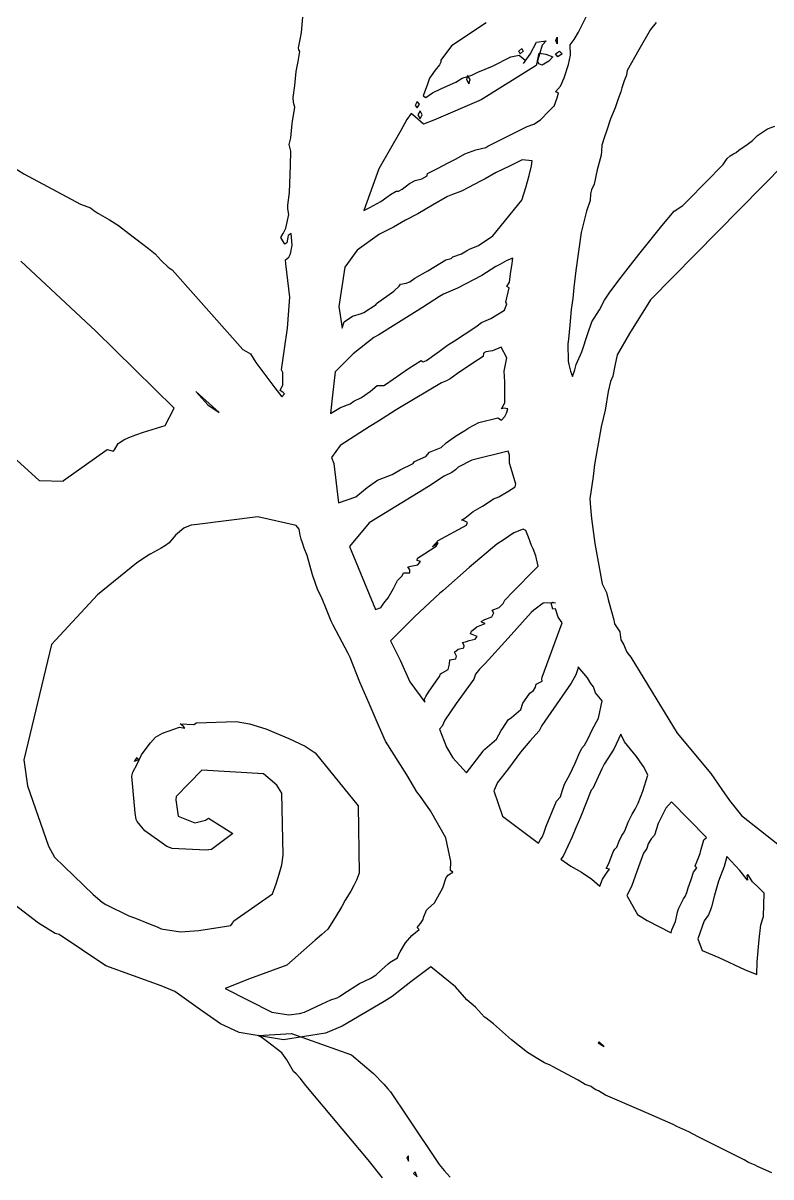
# Model space of a CAD drawing. Extents: x 0 to 208, y 1 to 205.
# Drawn here: x 196.287 to 199.153, y 197.807 to 202.226 of the extents above; entities that cross this region are included whole.
import ezdxf

# ---------------------------------------------------------------- set-up
doc = ezdxf.new("R2010")
doc.units = 0

msp = doc.modelspace()

# ---------------------------------------------------------------- linework, layer by layer
at = {"layer": 'test'}
for p, q in [((197.354499, 202.190089), (197.366211, 202.329696)), ((198.416186, 202.190983), (198.452974, 202.265064)), ((198.713152, 202.228484), (198.691844, 202.201616)), ((197.350012, 202.168922), (197.354499, 202.190089)), ((198.062486, 202.226235), (197.929116, 202.138383)), ((198.399591, 202.162645), (198.416186, 202.190983)), ((198.691844, 202.201616), (198.647013, 202.122871)), ((197.342956, 202.130743), (197.350012, 202.168922)), ((198.230651, 202.106717), (198.254753, 202.152163)), ((198.277136, 202.141749), (198.253627, 202.062992)), ((198.254753, 202.152163), (198.29136, 202.158485)), ((198.29136, 202.158485), (198.277136, 202.141749)), ((198.328853, 202.159174), (198.334074, 202.1721)), ((198.334074, 202.146248), (198.328853, 202.159174)), ((198.328853, 202.159174), (198.328853, 202.159174)), ((198.334074, 202.1721), (198.334074, 202.146248)), ((198.384069, 202.142128), (198.399591, 202.162645)), ((198.384634, 202.10346), (198.384069, 202.142128)), ((197.34115, 202.078369), (197.347669, 202.116604)), ((197.34465, 202.122898), (197.342956, 202.130743)), ((197.347669, 202.116604), (197.34465, 202.122898)), ((197.929116, 202.138383), (197.887754, 202.08425)), ((198.085978, 202.060478), (198.157014, 202.096343)), ((198.157014, 202.096343), (198.18812, 202.102918)), ((198.187609, 202.117808), (198.198559, 202.128166)), ((198.192181, 202.107479), (198.187609, 202.117808)), ((198.187609, 202.117808), (198.187609, 202.117808)), ((198.18812, 202.102918), (198.210895, 202.083755)), ((198.203131, 202.117808), (198.192181, 202.107479)), ((198.198559, 202.128166), (198.203131, 202.117808)), ((198.205025, 202.071507), (198.230651, 202.106717)), ((198.258255, 202.080789), (198.265339, 202.110925)), ((198.265339, 202.110925), (198.274398, 202.10895)), ((198.274398, 202.10895), (198.290372, 202.10641)), ((198.290372, 202.10641), (198.316901, 202.096052)), ((198.316901, 202.096052), (198.302028, 202.079965)), ((198.327219, 202.107479), (198.343334, 202.117808)), ((198.336955, 202.09715), (198.327219, 202.107479)), ((198.327219, 202.107479), (198.327219, 202.107479)), ((198.35307, 202.107479), (198.336955, 202.09715)), ((198.343334, 202.117808), (198.35307, 202.107479)), ((198.378058, 202.066896), (198.384634, 202.10346)), ((198.647013, 202.122871), (198.602371, 202.04388)), ((197.334377, 202.040241), (197.34115, 202.078369)), ((197.882589, 202.066187), (197.867067, 202.045275)), ((197.887754, 202.076319), (197.882589, 202.066187)), ((197.887754, 202.08425), (197.887754, 202.076319)), ((198.030414, 202.03838), (198.085978, 202.060478)), ((198.253627, 202.062992), (198.042821, 201.931855)), ((198.210895, 202.083755), (198.205025, 202.071507)), ((198.26342, 202.070206), (198.258255, 202.080789)), ((198.276712, 202.064138), (198.26342, 202.070206)), ((198.27674, 202.064161), (198.276712, 202.064138)), ((198.282554, 202.06814), (198.27674, 202.064161)), ((198.302028, 202.079965), (198.282554, 202.06814)), ((198.360729, 202.016649), (198.378058, 202.066896)), ((197.328732, 201.987078), (197.334377, 202.040241)), ((197.844376, 202.014399), (197.836615, 201.991257)), ((197.851545, 202.024362), (197.844376, 202.014399)), ((197.867067, 202.045275), (197.851545, 202.024362)), ((197.945584, 201.999998), (197.970448, 202.01425)), ((197.970448, 202.01425), (198.006962, 202.026752)), ((197.99004, 202.024727), (197.985976, 202.009204)), ((197.985976, 202.009204), (197.995995, 201.993682)), ((198.000059, 202.009204), (197.99004, 202.024727)), ((197.995995, 201.993682), (198.000059, 202.009204)), ((198.000059, 202.009204), (198.000059, 202.009204)), ((198.006962, 202.026752), (198.030414, 202.03838)), ((198.346618, 201.9848), (198.360729, 202.016649)), ((198.599549, 202.026946), (198.591139, 202.00434)), ((198.602371, 202.04388), (198.599549, 202.026946)), ((197.322157, 201.94043), (197.328732, 201.987078)), ((197.836615, 201.991257), (197.82067, 201.947307)), ((197.856766, 201.958455), (197.891206, 201.975698)), ((197.891206, 201.975698), (197.945584, 201.999998)), ((198.327343, 201.961884), (198.346618, 201.9848)), ((198.582023, 201.977303), (198.577536, 201.962543)), ((198.591139, 202.00434), (198.582023, 201.977303)), ((197.324132, 201.921267), (197.322157, 201.94043)), ((197.329127, 201.903177), (197.324132, 201.921267)), ((197.798121, 201.925413), (197.789513, 201.910342)), ((197.806728, 201.915676), (197.798121, 201.925413)), ((197.82067, 201.947307), (197.830181, 201.941126)), ((197.830181, 201.941126), (197.856766, 201.958455)), ((198.042821, 201.931855), (197.861903, 201.853663)), ((198.322121, 201.90746), (198.333523, 201.939758)), ((198.338744, 201.958074), (198.327343, 201.961884)), ((198.333523, 201.939758), (198.338744, 201.958074)), ((198.567376, 201.935506), (198.556313, 201.901631)), ((198.577536, 201.962543), (198.567376, 201.935506)), ((197.318798, 201.84113), (197.329127, 201.903177)), ((197.773937, 201.879825), (197.758415, 201.85688)), ((197.789459, 201.866673), (197.773937, 201.879825)), ((197.789513, 201.910342), (197.798121, 201.900605)), ((197.798121, 201.900605), (197.806728, 201.915676)), ((197.80845, 201.89029), (197.799842, 201.874768)), ((197.799842, 201.874768), (197.80845, 201.859246)), ((197.806728, 201.915676), (197.806728, 201.915676)), ((197.817058, 201.874768), (197.80845, 201.89029)), ((197.80845, 201.859246), (197.817058, 201.874768)), ((197.817058, 201.874768), (197.817058, 201.874768)), ((198.27039, 201.855145), (198.302338, 201.888692)), ((198.302338, 201.888692), (198.320428, 201.905767)), ((198.320428, 201.905767), (198.322121, 201.90746)), ((198.556313, 201.901631), (198.538984, 201.859281)), ((197.313803, 201.786831), (197.318798, 201.84113)), ((197.758415, 201.85688), (197.73516, 201.814341)), ((197.822454, 201.839185), (197.789459, 201.866673)), ((197.861903, 201.853663), (197.822454, 201.839185)), ((198.218687, 201.82997), (198.244539, 201.838606)), ((198.244539, 201.838606), (198.27039, 201.855145)), ((198.538984, 201.859281), (198.522559, 201.811515)), ((199.139524, 201.821336), (199.167825, 201.83127)), ((197.307142, 201.760979), (197.313803, 201.786831)), ((197.73516, 201.814341), (197.650036, 201.667907)), ((198.06874, 201.754747), (198.218687, 201.82997)), ((198.514939, 201.790405), (198.50461, 201.758294)), ((198.522559, 201.811515), (198.514939, 201.790405)), ((199.082222, 201.776181), (199.101667, 201.795259)), ((199.101667, 201.795259), (199.139524, 201.821336)), ((197.313351, 201.735128), (197.307142, 201.760979)), ((198.022868, 201.739846), (198.060245, 201.749582)), ((198.060245, 201.749582), (198.06874, 201.754747)), ((198.50461, 201.758294), (198.503763, 201.735038)), ((199.030149, 201.738786), (199.062551, 201.761195)), ((199.062551, 201.761195), (199.082222, 201.776181)), ((197.31194, 201.680837), (197.313351, 201.735128)), ((197.916862, 201.691049), (197.946586, 201.70612)), ((197.946586, 201.70612), (197.97966, 201.72486)), ((197.97966, 201.72486), (198.022868, 201.739846)), ((198.19983, 201.701888), (198.151505, 201.678125)), ((198.238161, 201.698502), (198.19983, 201.701888)), ((198.235339, 201.679), (198.238161, 201.698502)), ((198.502916, 201.719573), (198.487027, 201.663137)), ((198.503763, 201.735038), (198.502916, 201.719573)), ((198.970487, 201.684628), (198.986094, 201.706923)), ((198.986094, 201.706923), (198.996536, 201.716942)), ((198.996536, 201.716942), (199.009462, 201.725296)), ((199.009462, 201.725296), (199.019791, 201.729868)), ((199.019791, 201.729868), (199.030149, 201.738786)), ((196.241798, 201.679375), (196.290245, 201.648675)), ((197.308384, 201.577422), (197.31194, 201.680837)), ((197.650036, 201.667907), (197.592968, 201.507532)), ((197.836951, 201.649873), (197.874995, 201.668726)), ((197.874995, 201.668726), (197.916862, 201.691049)), ((198.151505, 201.678125), (198.097211, 201.651653)), ((198.22611, 201.641755), (198.235339, 201.679)), ((198.487027, 201.663137), (198.475484, 201.608806)), ((199.206225, 201.687734), (198.691636, 201.165558)), ((198.834857, 201.546802), (198.970487, 201.684628)), ((196.290245, 201.648675), (196.506941, 201.532058)), ((197.740572, 201.589562), (197.767863, 201.611124)), ((197.767863, 201.611124), (197.78951, 201.622667)), ((197.78951, 201.622667), (197.815954, 201.629158)), ((197.815954, 201.629158), (197.836105, 201.64056)), ((197.836105, 201.64056), (197.836951, 201.649873)), ((198.042767, 201.621427), (197.967595, 201.582647)), ((198.058431, 201.629696), (198.042767, 201.621427)), ((198.097211, 201.651653), (198.058431, 201.629696)), ((198.213777, 201.595894), (198.22611, 201.641755)), ((197.302232, 201.528301), (197.308384, 201.577422)), ((197.680713, 201.559675), (197.695812, 201.569722)), ((197.695812, 201.569722), (197.717261, 201.582648)), ((197.717261, 201.582648), (197.726179, 201.581801)), ((197.726179, 201.581801), (197.740572, 201.589562)), ((197.933587, 201.569721), (197.913606, 201.56196)), ((197.967595, 201.582647), (197.933587, 201.569721)), ((198.198848, 201.54749), (198.213777, 201.595894)), ((198.461627, 201.572146), (198.46078, 201.546802)), ((198.46555, 201.587668), (198.461627, 201.572146)), ((198.475484, 201.608806), (198.46555, 201.587668)), ((196.506941, 201.532058), (196.545721, 201.517975)), ((197.302232, 201.514416), (197.302232, 201.528301)), ((197.616592, 201.518894), (197.658051, 201.542459)), ((197.658051, 201.542459), (197.680713, 201.559675)), ((197.856763, 201.52835), (197.799924, 201.495598)), ((197.913606, 201.56196), (197.856763, 201.52835)), ((198.087297, 201.410731), (198.198848, 201.54749)), ((198.46078, 201.546802), (198.446669, 201.505002)), ((198.781977, 201.504864), (198.815215, 201.527554)), ((198.815215, 201.527554), (198.834857, 201.546802)), ((196.545721, 201.517975), (196.558647, 201.507561)), ((196.558647, 201.507561), (196.573379, 201.497232)), ((196.573379, 201.497232), (196.618478, 201.471662)), ((197.294555, 201.439793), (197.306098, 201.492882)), ((197.306098, 201.492882), (197.302232, 201.514416)), ((197.592968, 201.507532), (197.603466, 201.512697)), ((197.603466, 201.512697), (197.603497, 201.512854)), ((197.603497, 201.512854), (197.616592, 201.518894)), ((197.799924, 201.495598), (197.753352, 201.470932)), ((198.446669, 201.505002), (198.426519, 201.424357)), ((198.735442, 201.449012), (198.781977, 201.504864)), ((196.618478, 201.471662), (196.653589, 201.450834)), ((196.653589, 201.450834), (196.693244, 201.419522)), ((197.283548, 201.419332), (197.294555, 201.439793)), ((197.688415, 201.435287), (197.652951, 201.417197)), ((197.706816, 201.444234), (197.688415, 201.435287)), ((197.753352, 201.470932), (197.706816, 201.444234)), ((198.688906, 201.39189), (198.735442, 201.449012)), ((196.693244, 201.419522), (196.741574, 201.383482)), ((197.275392, 201.404713), (197.283548, 201.419332)), ((197.290802, 201.378749), (197.275392, 201.404713)), ((197.302711, 201.411893), (197.298393, 201.383575)), ((197.314254, 201.419739), (197.302711, 201.411893)), ((197.318544, 201.375788), (197.314254, 201.419739)), ((197.652951, 201.417197), (197.568197, 201.35613)), ((198.032777, 201.374037), (198.087297, 201.410731)), ((198.426519, 201.424357), (198.415286, 201.350929)), ((198.647538, 201.3396), (198.688906, 201.39189)), ((196.741574, 201.383482), (196.767877, 201.362795)), ((196.767877, 201.362795), (196.794068, 201.342108)), ((197.298393, 201.383575), (197.290802, 201.378749)), ((197.312702, 201.342178), (197.318544, 201.375788)), ((197.568197, 201.35613), (197.520823, 201.291414)), ((197.967894, 201.342372), (197.985985, 201.353519)), ((197.985985, 201.353519), (197.998685, 201.360011)), ((197.998685, 201.360011), (198.032777, 201.374037)), ((198.415286, 201.350929), (198.406199, 201.278539)), ((196.565361, 201.04768), (196.278344, 201.31392)), ((196.794068, 201.342108), (196.817182, 201.316257)), ((196.817182, 201.316257), (196.842779, 201.290405)), ((197.293511, 201.319685), (197.306154, 201.329253)), ((197.29464, 201.304163), (197.293511, 201.319685)), ((197.309372, 201.176537), (197.29464, 201.304163)), ((197.306154, 201.329253), (197.312702, 201.342178)), ((197.838018, 201.276399), (197.907558, 201.318439)), ((197.907558, 201.318439), (197.927878, 201.324479)), ((197.927878, 201.324479), (197.934284, 201.330151)), ((197.934284, 201.330151), (197.967894, 201.342372)), ((198.114022, 201.300862), (198.099628, 201.293101)), ((198.141059, 201.316271), (198.114022, 201.300862)), ((198.163524, 201.325697), (198.141059, 201.316271)), ((198.155621, 201.265454), (198.161266, 201.305265)), ((198.161266, 201.305265), (198.163524, 201.325697)), ((198.606175, 201.286754), (198.647538, 201.3396)), ((196.842779, 201.290405), (196.858555, 201.280669)), ((196.858555, 201.280669), (196.949044, 201.179123)), ((197.520823, 201.291414), (197.497173, 201.140566)), ((197.789242, 201.248855), (197.838018, 201.276399)), ((198.04534, 201.25961), (197.952633, 201.210489)), ((198.099628, 201.293101), (198.04534, 201.25961)), ((198.151614, 201.233685), (198.155621, 201.265454)), ((198.406199, 201.278539), (198.398494, 201.212795)), ((198.569983, 201.241802), (198.606175, 201.286754)), ((197.707539, 201.199325), (197.729185, 201.218375)), ((197.729185, 201.218375), (197.733419, 201.225966)), ((197.733419, 201.225966), (197.754952, 201.229805)), ((197.754952, 201.229805), (197.768837, 201.234885)), ((197.768837, 201.234885), (197.789242, 201.248855)), ((198.137136, 201.156697), (198.150598, 201.212377)), ((198.141228, 201.216921), (198.151614, 201.233685)), ((198.150598, 201.212377), (198.141228, 201.216921)), ((198.398494, 201.212795), (198.394515, 201.17143)), ((198.533786, 201.191637), (198.569983, 201.241802)), ((196.949044, 201.179123), (197.129364, 200.975215)), ((197.30099, 201.05683), (197.309372, 201.176537)), ((197.641307, 201.152371), (197.707539, 201.199325)), ((197.882622, 201.178739), (197.817988, 201.135988)), ((197.898342, 201.187093), (197.882622, 201.178739)), ((197.952633, 201.210489), (197.898342, 201.187093)), ((198.394515, 201.17143), (198.387177, 201.128758)), ((198.515582, 201.163979), (198.522581, 201.176623)), ((198.522581, 201.176623), (198.533786, 201.191637)), ((197.497173, 201.140566), (197.510466, 201.057939)), ((197.592903, 201.116947), (197.639896, 201.147969)), ((197.639896, 201.147969), (197.641307, 201.152371)), ((197.817988, 201.135988), (197.705432, 201.06679)), ((198.079565, 201.094033), (198.132197, 201.126923)), ((198.132197, 201.126923), (198.140664, 201.150799)), ((198.140664, 201.150799), (198.137136, 201.156697)), ((198.387177, 201.128758), (198.382266, 201.069057)), ((198.466707, 201.081288), (198.49656, 201.128117)), ((198.49656, 201.128117), (198.515582, 201.163979)), ((198.691636, 201.165558), (198.611076, 201.036292)), ((197.514787, 201.074303), (197.517327, 201.081359)), ((197.517327, 201.081359), (197.550338, 201.103005)), ((197.550338, 201.103005), (197.583787, 201.113363)), ((197.583787, 201.113363), (197.592903, 201.116947)), ((198.0444, 201.07851), (198.079565, 201.094033)), ((198.45127, 201.037005), (198.466707, 201.081288)), ((196.866641, 200.750941), (196.565361, 201.04768)), ((197.289645, 200.977644), (197.30099, 201.05683)), ((197.510466, 201.057939), (197.514868, 201.074308)), ((197.514868, 201.074308), (197.514787, 201.074303)), ((197.705432, 201.06679), (197.650706, 201.031981)), ((197.940128, 201.008977), (198.022048, 201.062988)), ((198.022048, 201.062988), (198.0444, 201.07851)), ((198.382266, 201.069057), (198.37713, 201.015358)), ((198.428974, 200.9672), (198.45127, 201.037005)), ((198.611076, 201.036292), (198.564281, 200.954698)), ((197.631402, 201.021821), (197.552346, 200.959582)), ((197.650706, 201.031981), (197.631402, 201.021821)), ((197.88267, 200.969832), (197.91422, 200.992326)), ((197.91422, 200.992326), (197.940128, 201.008977)), ((198.37713, 201.015358), (198.375437, 200.997691)), ((198.375437, 200.997691), (198.376001, 200.931005)), ((197.129364, 200.975215), (197.141217, 200.969824)), ((197.141217, 200.969824), (197.158461, 200.959128)), ((197.158461, 200.959128), (197.179233, 200.925518)), ((197.278186, 200.898283), (197.289645, 200.977644)), ((197.552346, 200.959582), (197.48343, 200.889586)), ((197.832985, 200.933722), (197.874429, 200.963454)), ((197.874429, 200.963454), (197.88267, 200.969832)), ((198.05037, 200.949036), (198.01098, 200.923043)), ((198.052346, 200.961143), (198.05037, 200.949036)), ((198.060812, 200.967126), (198.052346, 200.961143)), ((198.086523, 200.970795), (198.060812, 200.967126)), ((198.118806, 200.984906), (198.086523, 200.970795)), ((198.141327, 200.943908), (198.118806, 200.984906)), ((198.406227, 200.918079), (198.428974, 200.9672)), ((198.564281, 200.954698), (198.554714, 200.912472)), ((197.179233, 200.925518), (197.251538, 200.828222)), ((197.676137, 200.841043), (197.7646, 200.902697)), ((197.7646, 200.902697), (197.812721, 200.933722)), ((197.812721, 200.933722), (197.820793, 200.928558)), ((197.820793, 200.928558), (197.832985, 200.933722)), ((198.01098, 200.923043), (197.952495, 200.884322)), ((198.13097, 200.892185), (198.141327, 200.943908)), ((198.376001, 200.931005), (198.378541, 200.918079)), ((198.378541, 200.918079), (198.384835, 200.89251)), ((198.402163, 200.89807), (198.406227, 200.918079)), ((198.554714, 200.912472), (198.547517, 200.872877)), ((197.282279, 200.887164), (197.278186, 200.898283)), ((197.282843, 200.840628), (197.282279, 200.887164)), ((197.48343, 200.889586), (197.473468, 200.801312)), ((197.924056, 200.863805), (197.909409, 200.855987)), ((197.952495, 200.884322), (197.924056, 200.863805)), ((198.13351, 200.851726), (198.13097, 200.892185)), ((198.384835, 200.89251), (198.392906, 200.8725)), ((198.392906, 200.8725), (198.402163, 200.89807)), ((198.547517, 200.872877), (198.53778, 200.853065)), ((197.038869, 200.733836), (196.94998, 200.814785)), ((196.94998, 200.814785), (196.995463, 200.763379)), ((197.251538, 200.828222), (197.278857, 200.794037)), ((197.272514, 200.818728), (197.282843, 200.840628)), ((197.284452, 200.8106), (197.272514, 200.818728)), ((197.583921, 200.791906), (197.619016, 200.816459)), ((197.619016, 200.816459), (197.644839, 200.8374)), ((197.644839, 200.8374), (197.669703, 200.837205)), ((197.669703, 200.837205), (197.676137, 200.841043)), ((197.891318, 200.848057), (197.729546, 200.752567)), ((197.909409, 200.855987), (197.891318, 200.848057)), ((198.132945, 200.783594), (198.13351, 200.845093)), ((198.13351, 200.845093), (198.13351, 200.851726)), ((198.529031, 200.814584), (198.517884, 200.743703)), ((198.53778, 200.853065), (198.529031, 200.814584)), ((197.278857, 200.794037), (197.288735, 200.805975)), ((197.289024, 200.806028), (197.284452, 200.8106)), ((197.288735, 200.805975), (197.289024, 200.806028)), ((197.473468, 200.801312), (197.465876, 200.730943)), ((197.541402, 200.767296), (197.555428, 200.778302)), ((197.555428, 200.778302), (197.583921, 200.791906)), ((198.120697, 200.747922), (198.132945, 200.771177)), ((198.132945, 200.771177), (198.132945, 200.783594)), ((196.832097, 200.684828), (196.866641, 200.750941)), ((196.995463, 200.763379), (197.038869, 200.733836)), ((197.038869, 200.733836), (197.038869, 200.733836)), ((197.465876, 200.730943), (197.503621, 200.75321)), ((197.503621, 200.75321), (197.541362, 200.767321)), ((197.541362, 200.767321), (197.541402, 200.767296)), ((197.717241, 200.744665), (197.64922, 200.701056)), ((197.729546, 200.752567), (197.717241, 200.744665)), ((198.129587, 200.750857), (198.120697, 200.747922)), ((198.144629, 200.748317), (198.129587, 200.750857)), ((198.133764, 200.718655), (198.139775, 200.731948)), ((198.139775, 200.731948), (198.144629, 200.748317)), ((198.517884, 200.743703), (198.502841, 200.679808)), ((196.781966, 200.669136), (196.832097, 200.684828)), ((197.64922, 200.701056), (197.613827, 200.67924)), ((197.995038, 200.675955), (198.033894, 200.695964)), ((198.033894, 200.695964), (198.106416, 200.71349)), ((198.106416, 200.71349), (198.120132, 200.705362)), ((198.120132, 200.705362), (198.133764, 200.718655)), ((196.672864, 200.629851), (196.69293, 200.638995)), ((196.69293, 200.638995), (196.719403, 200.649324)), ((196.719403, 200.649324), (196.748966, 200.659654)), ((196.748966, 200.659654), (196.781966, 200.669136)), ((197.577632, 200.656691), (197.5019, 200.608098)), ((197.613827, 200.67924), (197.577632, 200.656691)), ((197.908723, 200.618664), (197.94437, 200.643951)), ((197.94437, 200.643951), (197.980023, 200.666021)), ((197.980023, 200.666021), (197.995038, 200.675955)), ((198.502841, 200.679808), (198.477328, 200.535367)), ((196.637615, 200.59082), (196.652149, 200.615288)), ((196.652149, 200.615288), (196.672864, 200.629851)), ((197.5019, 200.608098), (197.468654, 200.561726)), ((197.845082, 200.581975), (197.890153, 200.600319)), ((197.890153, 200.600319), (197.908723, 200.618664)), ((196.249608, 200.564852), (196.34871, 200.473886)), ((196.442239, 200.473421), (196.609393, 200.5924)), ((196.609393, 200.5924), (196.633636, 200.586022)), ((196.633636, 200.586022), (196.637615, 200.59082)), ((197.468654, 200.561726), (197.477827, 200.539063)), ((197.787319, 200.547149), (197.830688, 200.565183)), ((197.830688, 200.565183), (197.845082, 200.581975)), ((198.007579, 200.551373), (197.955202, 200.524957)), ((198.145913, 200.585768), (198.007579, 200.551373)), ((198.151388, 200.571459), (198.145913, 200.585768)), ((198.151388, 200.555993), (198.151388, 200.571459)), ((198.151953, 200.540781), (198.151388, 200.555993)), ((197.477827, 200.539063), (197.496199, 200.388323)), ((197.701752, 200.496942), (197.732774, 200.514609)), ((197.732774, 200.514609), (197.782155, 200.538569)), ((197.782155, 200.538569), (197.787319, 200.547149)), ((197.929858, 200.504299), (197.901419, 200.490921)), ((197.944646, 200.514628), (197.929858, 200.504299)), ((197.955202, 200.524957), (197.944646, 200.514628)), ((198.157738, 200.520461), (198.151953, 200.540781)), ((198.17549, 200.459586), (198.157738, 200.520461)), ((198.477328, 200.535367), (198.472079, 200.488832)), ((196.34871, 200.473886), (196.442264, 200.471629)), ((196.442264, 200.471629), (196.442239, 200.473421)), ((197.606059, 200.447553), (197.646008, 200.47538)), ((197.646008, 200.47538), (197.701752, 200.496942)), ((197.901419, 200.490921), (197.841221, 200.45128)), ((198.472079, 200.488832), (198.45904, 200.403516)), ((197.562129, 200.411358), (197.606059, 200.447553)), ((197.841221, 200.45128), (197.613713, 200.311157)), ((198.110144, 200.411213), (198.145075, 200.4319)), ((198.145075, 200.4319), (198.173515, 200.449398)), ((198.173515, 200.449398), (198.17549, 200.459586)), ((197.496199, 200.388323), (197.562098, 200.411296)), ((197.562098, 200.411296), (197.562129, 200.411358)), ((198.011742, 200.355164), (198.047463, 200.375427)), ((198.047463, 200.375427), (198.07323, 200.392671)), ((198.07323, 200.392671), (198.089458, 200.40317)), ((198.089458, 200.40317), (198.110144, 200.411213)), ((198.45904, 200.403516), (198.462201, 200.369906)), ((197.186978, 200.334762), (196.95485, 200.305696)), ((197.334436, 200.301999), (197.186978, 200.334762)), ((197.967069, 200.322567), (197.979769, 200.329623)), ((197.979769, 200.329623), (198.011742, 200.355164)), ((198.462201, 200.369906), (198.466039, 200.328273)), ((198.466039, 200.328273), (198.478034, 200.231976)), ((196.903062, 200.291557), (196.871546, 200.264999)), ((196.920785, 200.298979), (196.903062, 200.291557)), ((196.931595, 200.302337), (196.920785, 200.298979)), ((196.95485, 200.305696), (196.931595, 200.302337)), ((197.345471, 200.287097), (197.334436, 200.301999)), ((197.349535, 200.265112), (197.345471, 200.287097)), ((197.613713, 200.311157), (197.538289, 200.22169)), ((197.87741, 200.244575), (197.986232, 200.302614)), ((197.972008, 200.321721), (197.967069, 200.322567)), ((197.989985, 200.312492), (197.972008, 200.321721)), ((197.986232, 200.302614), (197.989985, 200.312492)), ((198.203495, 200.28791), (198.167992, 200.273009)), ((198.213825, 200.282124), (198.203495, 200.28791)), ((196.871546, 200.264999), (196.847162, 200.235406)), ((197.353062, 200.249618), (197.349535, 200.265112)), ((197.358142, 200.235394), (197.353062, 200.249618)), ((197.856723, 200.220389), (197.87741, 200.244575)), ((198.126624, 200.245915), (198.102663, 200.230365)), ((198.167992, 200.273009), (198.126624, 200.245915)), ((198.224154, 200.256894), (198.213825, 200.282124)), ((198.235358, 200.225257), (198.224154, 200.256894)), ((196.817021, 200.214719), (196.774256, 200.191464)), ((196.832854, 200.225076), (196.817021, 200.214719)), ((196.847162, 200.235406), (196.832854, 200.225076)), ((197.364267, 200.214707), (197.358142, 200.235394)), ((197.376035, 200.186268), (197.364267, 200.214707)), ((197.538289, 200.22169), (197.637659, 199.979586)), ((197.827414, 200.194198), (197.8701, 200.221884)), ((197.87741, 200.23498), (197.856723, 200.220389)), ((197.8701, 200.221884), (197.87741, 200.23498)), ((198.102663, 200.230365), (197.996663, 200.140779)), ((198.242273, 200.212415), (198.235358, 200.225257)), ((198.252489, 200.185068), (198.242273, 200.212415)), ((198.478034, 200.231976), (198.5071, 200.078628)), ((196.721957, 200.157851), (196.572619, 200.035652)), ((196.761556, 200.183703), (196.721957, 200.157851)), ((196.774256, 200.191464), (196.761556, 200.183703)), ((197.396722, 200.112749), (197.376035, 200.186268)), ((197.779307, 200.14766), (197.799994, 200.151527)), ((197.797397, 200.166964), (197.798526, 200.176701)), ((197.810323, 200.163775), (197.797397, 200.166964)), ((197.798526, 200.176701), (197.827414, 200.194198)), ((197.799994, 200.151527), (197.810323, 200.163775)), ((198.260673, 200.145405), (198.252489, 200.185068)), ((197.417183, 200.054027), (197.396722, 200.112749)), ((197.729438, 200.098791), (197.740558, 200.108866)), ((197.740558, 200.108866), (197.745722, 200.120578)), ((197.745722, 200.120578), (197.768978, 200.120736)), ((197.761216, 200.143624), (197.779307, 200.14766)), ((197.768978, 200.132138), (197.761216, 200.143624)), ((197.768978, 200.120736), (197.768978, 200.132138)), ((197.996663, 200.140779), (197.895834, 200.050942)), ((198.155226, 200.039098), (198.260673, 200.145405)), ((197.707312, 200.060143), (197.722044, 200.091425)), ((197.722044, 200.091425), (197.729438, 200.098791)), ((198.5071, 200.078628), (198.522622, 200.045472)), ((196.572619, 200.035652), (196.396304, 199.846227)), ((197.431097, 200.026454), (197.417183, 200.054027)), ((197.452235, 199.974009), (197.431097, 200.026454)), ((197.670087, 200.004077), (197.686258, 200.024679)), ((197.686258, 200.024679), (197.707312, 200.060143)), ((197.882908, 200.040528), (197.788957, 199.952695)), ((197.895834, 200.050942), (197.882908, 200.040528)), ((198.134003, 200.015701), (198.143966, 200.026172)), ((198.143966, 200.026172), (198.155226, 200.039098)), ((198.522622, 200.045472), (198.528887, 200.018294)), ((198.528887, 200.018294), (198.539132, 199.980813)), ((197.467616, 199.935488), (197.452235, 199.974009)), ((197.637659, 199.979586), (197.659757, 199.988025)), ((197.659757, 199.988025), (197.659899, 199.98816)), ((197.659899, 199.98816), (197.670087, 200.004077)), ((198.084502, 199.977065), (198.112075, 199.987395)), ((198.091021, 199.966708), (198.084502, 199.977065)), ((198.112075, 199.987395), (198.127343, 200.002776)), ((198.127343, 200.002776), (198.134003, 200.015701)), ((198.244282, 199.977122), (198.234404, 199.968627)), ((198.280567, 200.003538), (198.244282, 199.977122)), ((198.327329, 200.004949), (198.280567, 200.003538)), ((198.310988, 200.004695), (198.316012, 200.008138)), ((198.31714, 199.980819), (198.310988, 200.004695)), ((198.316012, 200.008138), (198.327329, 200.004949)), ((198.32747, 199.98223), (198.31714, 199.980819)), ((198.337432, 199.950836), (198.32747, 199.98223)), ((198.539132, 199.980813), (198.550703, 199.939902)), ((197.475772, 199.920164), (197.467616, 199.935488)), ((197.788957, 199.952695), (197.695008, 199.859457)), ((198.042225, 199.93428), (198.056872, 199.941957)), ((198.046684, 199.929539), (198.042225, 199.93428)), ((198.056872, 199.941957), (198.083994, 199.952117)), ((198.083994, 199.952117), (198.091021, 199.966708)), ((198.234404, 199.968627), (198.1465, 199.870628)), ((198.353208, 199.929133), (198.337432, 199.950836)), ((198.550703, 199.939902), (198.554062, 199.925226)), ((197.53255, 199.81139), (197.475772, 199.920164)), ((198.001763, 199.886077), (198.005319, 199.897168)), ((198.027078, 199.875973), (198.001763, 199.886077)), ((198.005319, 199.897168), (198.026005, 199.913452)), ((198.026005, 199.913452), (198.058622, 199.925955)), ((198.058622, 199.925955), (198.046684, 199.929539)), ((198.276306, 199.720331), (198.353208, 199.929133)), ((198.554062, 199.925226), (198.573874, 199.894201)), ((198.573874, 199.894201), (198.578446, 199.863177)), ((196.396304, 199.846227), (196.289652, 199.404044)), ((197.695008, 199.859457), (197.73208, 199.78545)), ((197.970859, 199.853114), (197.986974, 199.857686)), ((197.977915, 199.842446), (197.970859, 199.853114)), ((197.976504, 199.832794), (197.977915, 199.842446)), ((197.986974, 199.857686), (197.996598, 199.861721)), ((197.996598, 199.861721), (198.019317, 199.865757)), ((198.019317, 199.865757), (198.027078, 199.875973)), ((198.1465, 199.870628), (198.058602, 199.773033)), ((198.578446, 199.863177), (198.589339, 199.84424)), ((198.589339, 199.84424), (198.599556, 199.818388)), ((197.541271, 199.795416), (197.53255, 199.81139)), ((197.941226, 199.816679), (197.954321, 199.827714)), ((197.947886, 199.801072), (197.941226, 199.816679)), ((197.945346, 199.79142), (197.947886, 199.801072)), ((197.954321, 199.827714), (197.976504, 199.832794)), ((198.599556, 199.818388), (198.604692, 199.811474)), ((198.604692, 199.811474), (198.616771, 199.797419)), ((198.616771, 199.797419), (198.794006, 199.506409)), ((197.577463, 199.702116), (197.541271, 199.795416)), ((197.73208, 199.78545), (197.769153, 199.703019)), ((197.916927, 199.749538), (197.921075, 199.770225)), ((197.921075, 199.770225), (197.923051, 199.786424)), ((197.923051, 199.786424), (197.945346, 199.79142)), ((198.058602, 199.773033), (198.0369, 199.751386)), ((198.41378, 199.752978), (198.405963, 199.729723)), ((198.414345, 199.759893), (198.41378, 199.752978)), ((198.449767, 199.718378), (198.414345, 199.759893)), ((197.869781, 199.705935), (197.882707, 199.723658)), ((197.882707, 199.723658), (197.887279, 199.733254)), ((197.887279, 199.733254), (197.916927, 199.749538)), ((198.014152, 199.712553), (197.947503, 199.620354)), ((198.020898, 199.732167), (198.014152, 199.712553)), ((198.0369, 199.751386), (198.020898, 199.732167)), ((198.275741, 199.714573), (198.276306, 199.720331)), ((198.277152, 199.705119), (198.275741, 199.714573)), ((198.405963, 199.729723), (198.387844, 199.698044)), ((198.463567, 199.696788), (198.449767, 199.718378)), ((197.61366, 199.619433), (197.577463, 199.702116)), ((197.769153, 199.703019), (197.827167, 199.625428)), ((197.841342, 199.663822), (197.869781, 199.705935)), ((198.229598, 199.659484), (198.243794, 199.668966)), ((198.243794, 199.668966), (198.251188, 199.682428)), ((198.251188, 199.682428), (198.25401, 199.693322)), ((198.25401, 199.693322), (198.277152, 199.705119)), ((198.387844, 199.698044), (198.275649, 199.535422)), ((198.473078, 199.683749), (198.463567, 199.696788)), ((198.480839, 199.660579), (198.473078, 199.683749)), ((197.82582, 199.635769), (197.830392, 199.646098)), ((197.826038, 199.635757), (197.82582, 199.635769)), ((197.827167, 199.625428), (197.826038, 199.635757)), ((197.830392, 199.646098), (197.841342, 199.663822)), ((198.194405, 199.596469), (198.20273, 199.621361)), ((198.20273, 199.621361), (198.208459, 199.630279)), ((198.208459, 199.630279), (198.229598, 199.659484)), ((198.506465, 199.63029), (198.480839, 199.660579)), ((198.492975, 199.563497), (198.506465, 199.63029)), ((197.644682, 199.547701), (197.61366, 199.619433)), ((197.947503, 199.620354), (197.903747, 199.556157)), ((198.159232, 199.566161), (198.194405, 199.596469)), ((196.901638, 199.53218), (196.889559, 199.542509)), ((196.889559, 199.542509), (196.941581, 199.539969)), ((196.907057, 199.525519), (196.901638, 199.53218)), ((196.941581, 199.539969), (196.952447, 199.545134)), ((196.952447, 199.545134), (197.103481, 199.551314)), ((197.103481, 199.551314), (197.155254, 199.541634)), ((197.155254, 199.541634), (197.217301, 199.523177)), ((197.675707, 199.47491), (197.644682, 199.547701)), ((197.893136, 199.532902), (197.883117, 199.522121)), ((197.903747, 199.556157), (197.893136, 199.532902)), ((198.125224, 199.525767), (198.14687, 199.556791)), ((198.14687, 199.556791), (198.159232, 199.566161)), ((198.275649, 199.535422), (198.265292, 199.514735)), ((198.467603, 199.519058), (198.492975, 199.563497)), ((196.775813, 199.46916), (196.795399, 199.490806)), ((196.795399, 199.490806), (196.821025, 199.506554)), ((196.821025, 199.506554), (196.887245, 199.529499)), ((196.887245, 199.529499), (196.907057, 199.525519)), ((197.217301, 199.523177), (197.305998, 199.485396)), ((197.883117, 199.522121), (197.910182, 199.453007)), ((198.101348, 199.483191), (198.119862, 199.516849)), ((198.119862, 199.516849), (198.125224, 199.525767)), ((198.265292, 199.514735), (198.2291, 199.475619)), ((198.451347, 199.48288), (198.467603, 199.519058)), ((198.577826, 199.502777), (198.550563, 199.445159)), ((198.592642, 199.473598), (198.577826, 199.502777)), ((198.794006, 199.506409), (198.923365, 199.352022)), ((196.755859, 199.442292), (196.775813, 199.46916)), ((197.305998, 199.485396), (197.368044, 199.456285)), ((197.368044, 199.456285), (197.406638, 199.4308)), ((197.758079, 199.346045), (197.675707, 199.47491)), ((197.910182, 199.453007), (197.934848, 199.411642)), ((198.04982, 199.437742), (198.056903, 199.445446)), ((198.056903, 199.445446), (198.101348, 199.483191)), ((198.2291, 199.475619), (198.193128, 199.432888)), ((198.416521, 199.424291), (198.428656, 199.449042)), ((198.428656, 199.449042), (198.438167, 199.459653)), ((198.438167, 199.459653), (198.451347, 199.48288)), ((198.550563, 199.445159), (198.513914, 199.38754)), ((198.637809, 199.417436), (198.592642, 199.473598)), ((196.289652, 199.404044), (196.304187, 199.304693)), ((196.714134, 199.39722), (196.72435, 199.413278)), ((196.728414, 199.403542), (196.714134, 199.39722)), ((196.72435, 199.413278), (196.728414, 199.403542)), ((196.724561, 199.387832), (196.741156, 199.423383)), ((196.741156, 199.423383), (196.755859, 199.442292)), ((197.406638, 199.4308), (197.571842, 199.228258)), ((197.934848, 199.411642), (197.986568, 199.354732)), ((197.986568, 199.354732), (198.049919, 199.437841)), ((198.049919, 199.437841), (198.04982, 199.437742)), ((198.193128, 199.432888), (198.147168, 199.371027)), ((198.402974, 199.390749), (198.416521, 199.424291)), ((198.661516, 199.383829), (198.637809, 199.417436)), ((196.704636, 199.341595), (196.708418, 199.356722)), ((196.708418, 199.356722), (196.724561, 199.387832)), ((196.714134, 199.39722), (196.714134, 199.39722)), ((196.971788, 199.364145), (196.87395, 199.263285)), ((197.208203, 199.349921), (196.971788, 199.364145)), ((198.147168, 199.371027), (198.105495, 199.316683)), ((198.382061, 199.347552), (198.402974, 199.390749)), ((198.505278, 199.36945), (198.470734, 199.294475)), ((198.513914, 199.38754), (198.505278, 199.36945)), ((198.665777, 199.377197), (198.661516, 199.383829)), ((198.681384, 199.345038), (198.665777, 199.377197)), ((196.717308, 199.201486), (196.704636, 199.341595)), ((197.259474, 199.306419), (197.208203, 199.349921)), ((197.796137, 199.281414), (197.758079, 199.346045)), ((198.105495, 199.316683), (198.090876, 199.285373)), ((198.362588, 199.310547), (198.382061, 199.347552)), ((198.661826, 199.284004), (198.681384, 199.345038)), ((198.923365, 199.352022), (198.965484, 199.289973)), ((196.304187, 199.304693), (196.384199, 199.072907)), ((197.278778, 199.276207), (197.259474, 199.306419)), ((197.284592, 199.039129), (197.278778, 199.276207)), ((197.810558, 199.263323), (197.796137, 199.281414)), ((198.090876, 199.285373), (198.124158, 199.188472)), ((198.346812, 199.262682), (198.352993, 199.284554)), ((198.352993, 199.284554), (198.362588, 199.310547)), ((198.464751, 199.288125), (198.423363, 199.184146)), ((198.470734, 199.294475), (198.464751, 199.288125)), ((198.643849, 199.238694), (198.661826, 199.284004)), ((198.965484, 199.289973), (198.994025, 199.247876)), ((196.87395, 199.263285), (196.872257, 199.250359)), ((196.872257, 199.250359), (196.881993, 199.188267)), ((197.571842, 199.228258), (197.574693, 198.969765)), ((197.849155, 199.209032), (197.810558, 199.263323)), ((198.291271, 199.149785), (198.332108, 199.245749)), ((198.332108, 199.245749), (198.346812, 199.262682)), ((198.632983, 199.215664), (198.643849, 199.238694)), ((198.77218, 199.242763), (198.750477, 199.219508)), ((198.906425, 199.107028), (198.77218, 199.242763)), ((198.994025, 199.247876), (199.040535, 199.190997)), ((196.720864, 199.176002), (196.717308, 199.201486)), ((196.881993, 199.188267), (196.946154, 199.162416)), ((196.986173, 199.172801), (196.997716, 199.180562)), ((196.997716, 199.180562), (197.090617, 199.121316)), ((197.907953, 199.10516), (197.849155, 199.209032)), ((198.124158, 199.188472), (198.262867, 199.084976)), ((198.423363, 199.184146), (198.405442, 199.144189)), ((198.606652, 199.165192), (198.620876, 199.195852)), ((198.620876, 199.195852), (198.632983, 199.215664)), ((198.750477, 199.219508), (198.720759, 199.160044)), ((199.040535, 199.190997), (199.310192, 198.977239)), ((196.725041, 199.16841), (196.720864, 199.176002)), ((196.753788, 199.131555), (196.725041, 199.16841)), ((196.946154, 199.162416), (196.986173, 199.172801)), ((198.28255, 199.123115), (198.291271, 199.149785)), ((198.405442, 199.144189), (198.391387, 199.109512)), ((198.593585, 199.1315), (198.606652, 199.165192)), ((198.720759, 199.160044), (198.706479, 199.11602)), ((196.837898, 199.071526), (196.753788, 199.131555)), ((197.090617, 199.121316), (197.008956, 199.06004)), ((197.926156, 199.014756), (197.907953, 199.10516)), ((198.262867, 199.084976), (198.270007, 199.099144)), ((198.269822, 199.099098), (198.276172, 199.108355)), ((198.270007, 199.099144), (198.269822, 199.099098)), ((198.276172, 199.108355), (198.28255, 199.123115)), ((198.391387, 199.109512), (198.374962, 199.072747)), ((198.562484, 199.06958), (198.572136, 199.092045)), ((198.572136, 199.092045), (198.581958, 199.114115)), ((198.581958, 199.114115), (198.587828, 199.122666)), ((198.587828, 199.122666), (198.593585, 199.1315)), ((198.694484, 199.101768), (198.682913, 199.081815)), ((198.706479, 199.11602), (198.694484, 199.101768)), ((198.891947, 199.083519), (198.896406, 199.097997)), ((198.896406, 199.097997), (198.906425, 199.107028)), ((196.384199, 199.072907), (196.407511, 199.030839)), ((196.858585, 199.064104), (196.837898, 199.071526)), ((196.988495, 199.0575), (196.858585, 199.064104)), ((197.008956, 199.06004), (196.988495, 199.0575)), ((198.374962, 199.072747), (198.356533, 199.034749)), ((198.531919, 199.006817), (198.54826, 199.051546)), ((198.54826, 199.051546), (198.554892, 199.061791)), ((198.554892, 199.061791), (198.562484, 199.06958)), ((198.664371, 199.046085), (198.645773, 198.994566)), ((198.677777, 199.064853), (198.664371, 199.046085)), ((198.682913, 199.081815), (198.677777, 199.064853)), ((198.88142, 199.044911), (198.886274, 199.062127)), ((198.886274, 199.062127), (198.891947, 199.083519)), ((196.407511, 199.030839), (196.555528, 198.88856)), ((197.27923, 199.001311), (197.284592, 199.039129)), ((197.925027, 198.979631), (197.926156, 199.014756)), ((198.356533, 199.034749), (198.348405, 199.023544)), ((198.348405, 199.023544), (198.386465, 198.997128)), ((198.52128, 198.98836), (198.531919, 199.006817)), ((198.86237, 198.998514), (198.868664, 199.012823)), ((198.868664, 199.012823), (198.88142, 199.044911)), ((198.983786, 199.033857), (198.973908, 198.995401)), ((199.034586, 198.980531), (198.983786, 199.033857)), ((197.257809, 198.929661), (197.268364, 198.96565)), ((197.268364, 198.96565), (197.27923, 199.001311)), ((197.574693, 198.969765), (197.565295, 198.943772)), ((197.908461, 198.953017), (197.918141, 198.963431)), ((197.918141, 198.963431), (197.934256, 198.974381)), ((197.934256, 198.974381), (197.925027, 198.979631)), ((198.386465, 198.997128), (198.42783, 198.973873)), ((198.42783, 198.973873), (198.467031, 198.947006)), ((198.507818, 198.947034), (198.525908, 198.973902)), ((198.534205, 198.98486), (198.52128, 198.98836)), ((198.525852, 198.97391), (198.534205, 198.98486)), ((198.525908, 198.973902), (198.525852, 198.97391)), ((198.645773, 198.994566), (198.619018, 198.919049)), ((198.847949, 198.945795), (198.856218, 198.973904)), ((198.856218, 198.973904), (198.869031, 198.989962)), ((198.869031, 198.989962), (198.86237, 198.998514)), ((198.973908, 198.995401), (198.952685, 198.93912)), ((199.063536, 198.942823), (199.034586, 198.980531)), ((199.064213, 198.964808), (199.060319, 198.960913)), ((199.060319, 198.960913), (199.063536, 198.942823)), ((199.082304, 198.937066), (199.064213, 198.964808)), ((197.242964, 198.89118), (197.257809, 198.929661)), ((197.554655, 198.923085), (197.542801, 198.901354)), ((197.565295, 198.943772), (197.554655, 198.923085)), ((197.863926, 198.856847), (197.895648, 198.914237)), ((197.895648, 198.914237), (197.908461, 198.953017)), ((198.467031, 198.947006), (198.498053, 198.920167)), ((198.498053, 198.920167), (198.507818, 198.947034)), ((198.619018, 198.919049), (198.601492, 198.884745)), ((198.830592, 198.895681), (198.835615, 198.91411)), ((198.835615, 198.91411), (198.847949, 198.945795)), ((198.952685, 198.93912), (198.937558, 198.885713)), ((199.102455, 198.917113), (199.082304, 198.937066)), ((199.126951, 198.893152), (199.102455, 198.917113)), ((196.555528, 198.88856), (196.58984, 198.858995)), ((197.09543, 198.787576), (197.242964, 198.89118)), ((197.542801, 198.901354), (197.522115, 198.866661)), ((198.601492, 198.884745), (198.641966, 198.811469)), ((198.800225, 198.836067), (198.818005, 198.871438)), ((198.818005, 198.871438), (198.824242, 198.880836)), ((198.824242, 198.880836), (198.830592, 198.895681)), ((198.937558, 198.885713), (198.92514, 198.841477)), ((199.124129, 198.803789), (199.126951, 198.893152)), ((196.346284, 198.779018), (196.253244, 198.850223)), ((196.58984, 198.858995), (196.604996, 198.849682)), ((196.604996, 198.849682), (196.693249, 198.8064)), ((197.508568, 198.842474), (197.482716, 198.800229)), ((197.522115, 198.866661), (197.508568, 198.842474)), ((197.821452, 198.79981), (197.833023, 198.827863)), ((197.833023, 198.827863), (197.839824, 198.835031)), ((197.839824, 198.835031), (197.863926, 198.856847)), ((198.787948, 198.78464), (198.79602, 198.825117)), ((198.79602, 198.825117), (198.800225, 198.836067)), ((198.921584, 198.829059), (198.914049, 198.810969)), ((198.92514, 198.841477), (198.921584, 198.829059)), ((196.693249, 198.8064), (196.717718, 198.797962)), ((196.717718, 198.797962), (196.768038, 198.777613)), ((197.090322, 198.778968), (197.09543, 198.787576)), ((197.482716, 198.800229), (197.455228, 198.756083)), ((197.810276, 198.777317), (197.820605, 198.792952)), ((197.820605, 198.792952), (197.821452, 198.79981)), ((198.641966, 198.811469), (198.678914, 198.788891)), ((198.678914, 198.788891), (198.770264, 198.741957)), ((198.773414, 198.753294), (198.787948, 198.78464)), ((198.897595, 198.787714), (198.873352, 198.718897)), ((198.914049, 198.810969), (198.897595, 198.787714)), ((199.114844, 198.771695), (199.124129, 198.803789)), ((196.410247, 198.739428), (196.346284, 198.779018)), ((196.425797, 198.735251), (196.410247, 198.739428)), ((196.768038, 198.777613), (196.801024, 198.764377)), ((196.801024, 198.764377), (196.816913, 198.757293)), ((196.816913, 198.757293), (196.890311, 198.745017)), ((196.890311, 198.745017), (196.961115, 198.750661)), ((196.961115, 198.750661), (197.083182, 198.769824)), ((197.083182, 198.769824), (197.090322, 198.778968)), ((197.455228, 198.756083), (197.431973, 198.735622)), ((197.77648, 198.730581), (197.804801, 198.754372)), ((197.797237, 198.761456), (197.810276, 198.777317)), ((197.804801, 198.754372), (197.797237, 198.761456)), ((198.770264, 198.741957), (198.77334, 198.753274)), ((198.77334, 198.753274), (198.773414, 198.753294)), ((199.108014, 198.715293), (199.114844, 198.771695)), ((196.604856, 198.614677), (196.425797, 198.735251)), ((197.406601, 198.713552), (197.298016, 198.617526)), ((197.431973, 198.735622), (197.406601, 198.713552)), ((197.732735, 198.668464), (197.753422, 198.702838)), ((197.753422, 198.702838), (197.77648, 198.730581)), ((198.873352, 198.718897), (198.890088, 198.673959)), ((199.100564, 198.629977), (199.108014, 198.715293)), ((197.722406, 198.645801), (197.727571, 198.659235)), ((197.727571, 198.659235), (197.732735, 198.668464)), ((198.890088, 198.673959), (198.95411, 198.646583)), ((196.816889, 198.538472), (196.604856, 198.614677)), ((197.298016, 198.617526), (197.155344, 198.565282)), ((197.660667, 198.599799), (197.686208, 198.622603)), ((197.686208, 198.622603), (197.693969, 198.62932)), ((197.693969, 198.62932), (197.722406, 198.645801)), ((197.850284, 198.610836), (197.772958, 198.553965)), ((197.944053, 198.534975), (197.850284, 198.610836)), ((198.95411, 198.646583), (199.051308, 198.60103)), ((199.099201, 198.581895), (199.100612, 198.630031)), ((199.100612, 198.630031), (199.100564, 198.629977)), ((197.155344, 198.565282), (197.06227, 198.528387)), ((197.576723, 198.546742), (197.617656, 198.565933)), ((197.617656, 198.565933), (197.639924, 198.580439)), ((197.639924, 198.580439), (197.660667, 198.599799)), ((199.051308, 198.60103), (199.099201, 198.581895)), ((196.86956, 198.516797), (196.816889, 198.538472)), ((196.9668, 198.447074), (196.86956, 198.516797)), ((197.06227, 198.528387), (197.240166, 198.438002)), ((197.516, 198.508475), (197.576723, 198.546742)), ((197.772958, 198.553965), (197.701937, 198.497089)), ((197.987247, 198.484183), (197.944053, 198.534975)), ((197.434119, 198.468936), (197.467289, 198.485305)), ((197.467289, 198.485305), (197.490544, 198.492445)), ((197.490544, 198.492445), (197.500055, 198.497525)), ((197.500055, 198.497525), (197.516, 198.508475)), ((197.670678, 198.478265), (197.510003, 198.383331)), ((197.701937, 198.497089), (197.670678, 198.478265)), ((198.020857, 198.456215), (197.987247, 198.484183)), ((197.044363, 198.393288), (196.9668, 198.447074)), ((197.240166, 198.438002), (197.305856, 198.42708)), ((197.305856, 198.42708), (197.34561, 198.432725)), ((197.34561, 198.432725), (197.346012, 198.432817)), ((197.346012, 198.432817), (197.365626, 198.437304)), ((197.365626, 198.437304), (197.434119, 198.468936)), ((198.055609, 198.418174), (198.020857, 198.456215)), ((197.114848, 198.359596), (197.044363, 198.393288)), ((197.510003, 198.383331), (197.446114, 198.357593)), ((198.062129, 198.414364), (198.055609, 198.418174)), ((198.090182, 198.393028), (198.062129, 198.414364)), ((198.159617, 198.332164), (198.090182, 198.393028)), ((197.285479, 198.331741), (197.114848, 198.359596)), ((197.188752, 198.34759), (197.315817, 198.355351)), ((197.203117, 198.339829), (197.188752, 198.34759)), ((197.22355, 198.324166), (197.203117, 198.339829)), ((197.446114, 198.357593), (197.285479, 198.331741)), ((197.315817, 198.355351), (197.545481, 198.273882)), ((197.257114, 198.298032), (197.22355, 198.324166)), ((197.278422, 198.281296), (197.257114, 198.298032)), ((198.220591, 198.28369), (198.159617, 198.332164)), ((198.495478, 198.323639), (198.491555, 198.319745)), ((198.491555, 198.319745), (198.513568, 198.305549)), ((198.513568, 198.305549), (198.495478, 198.323639)), ((198.513568, 198.305549), (198.513568, 198.305549)), ((197.29829, 198.254485), (197.278422, 198.281296)), ((197.318752, 198.219125), (197.29829, 198.254485)), ((197.545481, 198.273882), (197.630813, 198.203013)), ((198.25971, 198.259249), (198.220591, 198.28369)), ((198.285223, 198.24384), (198.25971, 198.259249)), ((197.323295, 198.210631), (197.318752, 198.219125)), ((197.333512, 198.200837), (197.323295, 198.210631)), ((198.307179, 198.234104), (198.285223, 198.24384)), ((198.316352, 198.229306), (198.307179, 198.234104)), ((198.414596, 198.177495), (198.316352, 198.229306)), ((197.348836, 198.184723), (197.333512, 198.200837)), ((197.371075, 198.157178), (197.348836, 198.184723)), ((197.630813, 198.203013), (197.670288, 198.161453)), ((198.441294, 198.160223), (198.414596, 198.177495)), ((197.609338, 197.871964), (197.371075, 198.157178)), ((197.670288, 198.161453), (197.685782, 198.143363)), ((197.685782, 198.143363), (197.695434, 198.132328)), ((197.695434, 198.132328), (197.760243, 198.034787)), ((198.464549, 198.152349), (198.441294, 198.160223)), ((198.471464, 198.146592), (198.464549, 198.152349)), ((198.481821, 198.140299), (198.471464, 198.146592)), ((198.492151, 198.136855), (198.481821, 198.140299)), ((198.51947, 198.120176), (198.492151, 198.136855)), ((198.656492, 198.06061), (198.51947, 198.120176)), ((197.760243, 198.034787), (197.881576, 197.854221)), ((198.779115, 198.007745), (198.656492, 198.06061)), ((198.79204, 197.999673), (198.779115, 198.007745)), ((198.838576, 197.979014), (198.79204, 197.999673)), ((198.874768, 197.959993), (198.838576, 197.979014)), ((199.050575, 197.872605), (198.874768, 197.959993)), ((197.664448, 197.802898), (197.609338, 197.871964)), ((197.764628, 197.886741), (197.758391, 197.880475)), ((197.758391, 197.880475), (197.76381, 197.8669)), ((197.76381, 197.8669), (197.764657, 197.886712)), ((197.764657, 197.886712), (197.764628, 197.886741)), ((197.881576, 197.854221), (197.900626, 197.831135)), ((199.066916, 197.86174), (199.050575, 197.872605)), ((199.092767, 197.851269), (199.066916, 197.86174)), ((197.789859, 197.82551), (197.784074, 197.819724)), ((197.784074, 197.819724), (197.796915, 197.806968)), ((197.796915, 197.806968), (197.789859, 197.82551)), ((197.789859, 197.82551), (197.789859, 197.82551)), ((197.900626, 197.831135), (197.923881, 197.80613)), ((199.102278, 197.846895), (199.092767, 197.851269)), ((199.156566, 197.82285), (199.102278, 197.846895))]:
    msp.add_line(p, q, dxfattribs=at)

doc.saveas('drawing.dxf')
